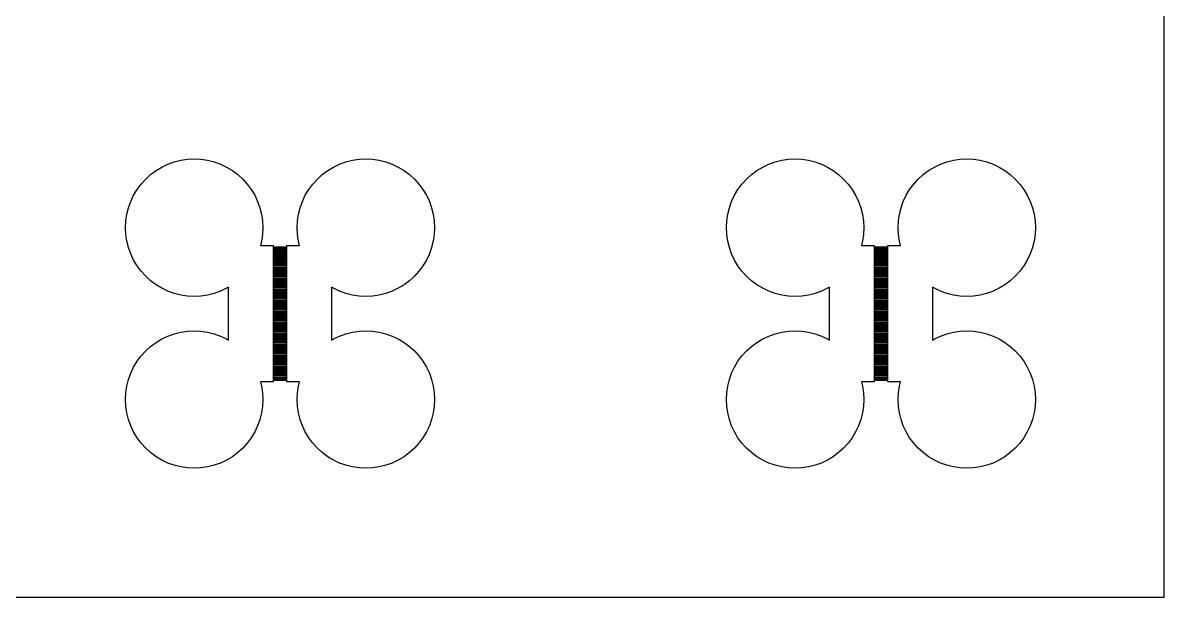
# Model space of a CAD drawing. Extents: x -18 to 85, y -20 to 85.
# Drawn here: x 33.51 to 66.75, y -2.25 to 14.46 of the extents above; entities that cross this region are included whole.
import ezdxf

# ---------------------------------------------------------------- set-up
doc = ezdxf.new("R2010")
doc.units = 0

msp = doc.modelspace()

# ---------------------------------------------------------------- linework, layer by layer
for p, q in [((66.75, -2.25), (66.75, 66.75)), ((37.5572, 10.2638), (37.7346, 10.3477)), ((37.7346, 10.3477), (37.9194, 10.4139)), ((37.9194, 10.4139), (38.1098, 10.4616)), ((38.1098, 10.4616), (38.304, 10.4904)), ((38.304, 10.4904), (38.5, 10.5)), ((38.5, 10.5), (38.696, 10.4904)), ((38.696, 10.4904), (38.8902, 10.4616)), ((38.8902, 10.4616), (39.0806, 10.4139)), ((39.0806, 10.4139), (39.2654, 10.3477)), ((39.2654, 10.3477), (39.4428, 10.2638)), ((42.5572, 10.2638), (42.7346, 10.3477)), ((42.7346, 10.3477), (42.9194, 10.4139)), ((42.9194, 10.4139), (43.1098, 10.4616)), ((43.1098, 10.4616), (43.304, 10.4904)), ((43.304, 10.4904), (43.5, 10.5)), ((43.5, 10.5), (43.696, 10.4904)), ((43.696, 10.4904), (43.8902, 10.4616)), ((43.8902, 10.4616), (44.0806, 10.4139)), ((44.0806, 10.4139), (44.2654, 10.3477)), ((44.2654, 10.3477), (44.4428, 10.2638)), ((55.0572, 10.2638), (55.2346, 10.3477)), ((55.2346, 10.3477), (55.4194, 10.4139)), ((55.4194, 10.4139), (55.6098, 10.4616)), ((55.6098, 10.4616), (55.804, 10.4904)), ((55.804, 10.4904), (56, 10.5)), ((56, 10.5), (56.196, 10.4904)), ((56.196, 10.4904), (56.3902, 10.4616)), ((56.3902, 10.4616), (56.5806, 10.4139)), ((56.5806, 10.4139), (56.7654, 10.3477)), ((56.7654, 10.3477), (56.9428, 10.2638)), ((60.0572, 10.2638), (60.2346, 10.3477)), ((60.2346, 10.3477), (60.4194, 10.4139)), ((60.4194, 10.4139), (60.6098, 10.4616)), ((60.6098, 10.4616), (60.804, 10.4904)), ((60.804, 10.4904), (61, 10.5)), ((61, 10.5), (61.196, 10.4904)), ((61.196, 10.4904), (61.3902, 10.4616)), ((61.3902, 10.4616), (61.5806, 10.4139)), ((61.5806, 10.4139), (61.7654, 10.3477)), ((61.7654, 10.3477), (61.9428, 10.2638)), ((37.0858, 9.9142), (37.2312, 10.046)), ((37.2312, 10.046), (37.3889, 10.1629)), ((37.3889, 10.1629), (37.5572, 10.2638)), ((39.4428, 10.2638), (39.6111, 10.1629)), ((39.6111, 10.1629), (39.7688, 10.046)), ((39.7688, 10.046), (39.9142, 9.9142)), ((42.0858, 9.9142), (42.2312, 10.046)), ((42.2312, 10.046), (42.3889, 10.1629)), ((42.3889, 10.1629), (42.5572, 10.2638)), ((44.4428, 10.2638), (44.6111, 10.1629)), ((44.6111, 10.1629), (44.7688, 10.046)), ((44.7688, 10.046), (44.9142, 9.9142)), ((54.5858, 9.9142), (54.7312, 10.046)), ((54.7312, 10.046), (54.8889, 10.1629)), ((54.8889, 10.1629), (55.0572, 10.2638)), ((56.9428, 10.2638), (57.1111, 10.1629)), ((57.1111, 10.1629), (57.2688, 10.046)), ((57.2688, 10.046), (57.4142, 9.9142)), ((59.5858, 9.9142), (59.7312, 10.046)), ((59.7312, 10.046), (59.8889, 10.1629)), ((59.8889, 10.1629), (60.0572, 10.2638)), ((61.9428, 10.2638), (62.1111, 10.1629)), ((62.1111, 10.1629), (62.2688, 10.046)), ((62.2688, 10.046), (62.4142, 9.9142)), ((36.8371, 9.61113), (36.954, 9.76878)), ((36.954, 9.76878), (37.0858, 9.9142)), ((39.9142, 9.9142), (40.046, 9.76878)), ((40.046, 9.76878), (40.1629, 9.61113)), ((41.8371, 9.61113), (41.954, 9.76878)), ((41.954, 9.76878), (42.0858, 9.9142)), ((44.9142, 9.9142), (45.046, 9.76878)), ((45.046, 9.76878), (45.1629, 9.61113)), ((54.3371, 9.61113), (54.454, 9.76878)), ((54.454, 9.76878), (54.5858, 9.9142)), ((57.4142, 9.9142), (57.546, 9.76878)), ((57.546, 9.76878), (57.6629, 9.61113)), ((59.3371, 9.61113), (59.454, 9.76878)), ((59.454, 9.76878), (59.5858, 9.9142)), ((62.4142, 9.9142), (62.546, 9.76878)), ((62.546, 9.76878), (62.6629, 9.61113)), ((36.6523, 9.26537), (36.7362, 9.44278)), ((36.7362, 9.44278), (36.8371, 9.61113)), ((40.1629, 9.61113), (40.2639, 9.44278)), ((40.2639, 9.44278), (40.3478, 9.26537)), ((41.6522, 9.26537), (41.7361, 9.44278)), ((41.7361, 9.44278), (41.8371, 9.61113)), ((45.1629, 9.61113), (45.2638, 9.44278)), ((45.2638, 9.44278), (45.3477, 9.26537)), ((54.1523, 9.26537), (54.2362, 9.44278)), ((54.2362, 9.44278), (54.3371, 9.61113)), ((57.6629, 9.61113), (57.7639, 9.44278)), ((57.7639, 9.44278), (57.8478, 9.26537)), ((59.1522, 9.26537), (59.2361, 9.44278)), ((59.2361, 9.44278), (59.3371, 9.61113)), ((62.6629, 9.61113), (62.7638, 9.44278)), ((62.7638, 9.44278), (62.8477, 9.26537)), ((36.5384, 8.89017), (36.5861, 9.08057)), ((36.5861, 9.08057), (36.6523, 9.26537)), ((40.3478, 9.26537), (40.4139, 9.08057)), ((40.4139, 9.08057), (40.4616, 8.89017)), ((41.5384, 8.89017), (41.5861, 9.08057)), ((41.5861, 9.08057), (41.6522, 9.26537)), ((45.3477, 9.26537), (45.4139, 9.08057)), ((45.4139, 9.08057), (45.4616, 8.89017)), ((54.0384, 8.89017), (54.0861, 9.08057)), ((54.0861, 9.08057), (54.1523, 9.26537)), ((57.8478, 9.26537), (57.9139, 9.08057)), ((57.9139, 9.08057), (57.9616, 8.89017)), ((59.0384, 8.89017), (59.0861, 9.08057)), ((59.0861, 9.08057), (59.1522, 9.26537)), ((62.8477, 9.26537), (62.9139, 9.08057)), ((62.9139, 9.08057), (62.9616, 8.89017)), ((36.5, 8.5), (36.5096, 8.69603)), ((36.5096, 8.69603), (36.5384, 8.89017)), ((40.4616, 8.89017), (40.4904, 8.69603)), ((40.4904, 8.69603), (40.5, 8.5)), ((41.5, 8.5), (41.5096, 8.69603)), ((41.5096, 8.69603), (41.5384, 8.89017)), ((45.4616, 8.89017), (45.4904, 8.69603)), ((45.4904, 8.69603), (45.5, 8.5)), ((54, 8.5), (54.0096, 8.69603)), ((54.0096, 8.69603), (54.0384, 8.89017)), ((57.9616, 8.89017), (57.9904, 8.69603)), ((57.9904, 8.69603), (58, 8.5)), ((59, 8.5), (59.0096, 8.69603)), ((59.0096, 8.69603), (59.0384, 8.89017)), ((62.9616, 8.89017), (62.9904, 8.69603)), ((62.9904, 8.69603), (63, 8.5)), ((36.5096, 8.30396), (36.5, 8.5)), ((40.5, 8.5), (40.4904, 8.30396)), ((41.5096, 8.30396), (41.5, 8.5)), ((45.5, 8.5), (45.4904, 8.30396)), ((54.0096, 8.30396), (54, 8.5)), ((58, 8.5), (57.9904, 8.30396)), ((59.0096, 8.30396), (59, 8.5)), ((63, 8.5), (62.9904, 8.30396)), ((36.5384, 8.10982), (36.5096, 8.30396)), ((36.5861, 7.91942), (36.5384, 8.10982)), ((40.4616, 8.10982), (40.4303, 7.98499)), ((40.4303, 7.98499), (40.8, 7.98499)), ((40.4904, 8.30396), (40.4616, 8.10982)), ((40.8, 7.98499), (40.8, 7.94499)), ((41.2, 7.94499), (41.2, 7.98499)), ((41.2, 7.98499), (41.5697, 7.98499)), ((41.5384, 8.10982), (41.5096, 8.30396)), ((41.5697, 7.98499), (41.5384, 8.10982)), ((45.4616, 8.10982), (45.4139, 7.91942)), ((45.4904, 8.30396), (45.4616, 8.10982)), ((54.0384, 8.10982), (54.0096, 8.30396)), ((54.0861, 7.91942), (54.0384, 8.10982)), ((57.9616, 8.10982), (57.9303, 7.98499)), ((57.9303, 7.98499), (58.3, 7.98499)), ((57.9904, 8.30396), (57.9616, 8.10982)), ((58.3, 7.98499), (58.3, 7.94499)), ((58.7, 7.94499), (58.7, 7.98499)), ((58.7, 7.98499), (59.0697, 7.98499)), ((59.0384, 8.10982), (59.0096, 8.30396)), ((59.0697, 7.98499), (59.0384, 8.10982)), ((62.9616, 8.10982), (62.9139, 7.91942)), ((62.9904, 8.30396), (62.9616, 8.10982)), ((36.6523, 7.73462), (36.5861, 7.91942)), ((36.7362, 7.55721), (36.6523, 7.73462)), ((40.8, 7.94499), (41.2, 7.94499)), ((41.2, 7.935), (40.8, 7.935)), ((40.8, 7.935), (40.8, 7.905)), ((40.8, 7.905), (41.2, 7.905)), ((41.2, 7.89499), (40.8, 7.89499)), ((40.8, 7.89499), (40.8, 7.86499)), ((40.8, 7.86499), (41.2, 7.86499)), ((41.2, 7.855), (40.8, 7.855)), ((40.8, 7.855), (40.8, 7.825)), ((40.8, 7.825), (41.2, 7.825)), ((41.2, 7.81499), (40.8, 7.81499)), ((40.8, 7.81499), (40.8, 7.78499)), ((40.8, 7.78499), (41.2, 7.78499)), ((41.2, 7.77499), (40.8, 7.77499)), ((40.8, 7.77499), (40.8, 7.745)), ((40.8, 7.745), (41.2, 7.745)), ((41.2, 7.73499), (40.8, 7.73499)), ((40.8, 7.73499), (40.8, 7.70499)), ((40.8, 7.70499), (41.2, 7.70499)), ((41.2, 7.69499), (40.8, 7.69499)), ((40.8, 7.69499), (40.8, 7.66499)), ((40.8, 7.66499), (41.2, 7.66499)), ((41.2, 7.655), (40.8, 7.655)), ((40.8, 7.655), (40.8, 7.625)), ((41.2, 7.905), (41.2, 7.935)), ((41.2, 7.86499), (41.2, 7.89499)), ((41.2, 7.825), (41.2, 7.855)), ((41.2, 7.78499), (41.2, 7.81499)), ((41.2, 7.745), (41.2, 7.77499)), ((41.2, 7.70499), (41.2, 7.73499)), ((41.2, 7.66499), (41.2, 7.69499)), ((41.2, 7.625), (41.2, 7.655)), ((45.3477, 7.73462), (45.2638, 7.55721)), ((45.4139, 7.91942), (45.3477, 7.73462)), ((54.1523, 7.73462), (54.0861, 7.91942)), ((54.2362, 7.55721), (54.1523, 7.73462)), ((58.3, 7.94499), (58.7, 7.94499)), ((58.7, 7.935), (58.3, 7.935)), ((58.3, 7.935), (58.3, 7.905)), ((58.3, 7.905), (58.7, 7.905)), ((58.7, 7.89499), (58.3, 7.89499)), ((58.3, 7.89499), (58.3, 7.86499)), ((58.3, 7.86499), (58.7, 7.86499)), ((58.7, 7.855), (58.3, 7.855)), ((58.3, 7.855), (58.3, 7.825)), ((58.3, 7.825), (58.7, 7.825)), ((58.7, 7.81499), (58.3, 7.81499)), ((58.3, 7.81499), (58.3, 7.78499)), ((58.3, 7.78499), (58.7, 7.78499)), ((58.7, 7.77499), (58.3, 7.77499)), ((58.3, 7.77499), (58.3, 7.745)), ((58.3, 7.745), (58.7, 7.745)), ((58.7, 7.73499), (58.3, 7.73499)), ((58.3, 7.73499), (58.3, 7.70499)), ((58.3, 7.70499), (58.7, 7.70499)), ((58.7, 7.69499), (58.3, 7.69499)), ((58.3, 7.69499), (58.3, 7.66499)), ((58.3, 7.66499), (58.7, 7.66499)), ((58.7, 7.655), (58.3, 7.655)), ((58.3, 7.655), (58.3, 7.625)), ((58.7, 7.905), (58.7, 7.935)), ((58.7, 7.86499), (58.7, 7.89499)), ((58.7, 7.825), (58.7, 7.855)), ((58.7, 7.78499), (58.7, 7.81499)), ((58.7, 7.745), (58.7, 7.77499)), ((58.7, 7.70499), (58.7, 7.73499)), ((58.7, 7.66499), (58.7, 7.69499)), ((58.7, 7.625), (58.7, 7.655)), ((62.8477, 7.73462), (62.7638, 7.55721)), ((62.9139, 7.91942), (62.8477, 7.73462)), ((36.8371, 7.38885), (36.7362, 7.55721)), ((36.954, 7.2312), (36.8371, 7.38885)), ((40.8, 7.625), (41.2, 7.625)), ((41.2, 7.61499), (40.8, 7.61499)), ((40.8, 7.61499), (40.8, 7.58499)), ((40.8, 7.58499), (41.2, 7.58499)), ((41.2, 7.575), (40.8, 7.575)), ((40.8, 7.575), (40.8, 7.545)), ((40.8, 7.545), (41.2, 7.545)), ((41.2, 7.53499), (40.8, 7.53499)), ((40.8, 7.53499), (40.8, 7.50499)), ((40.8, 7.50499), (41.2, 7.50499)), ((41.2, 7.495), (40.8, 7.495)), ((40.8, 7.495), (40.8, 7.465)), ((40.8, 7.465), (41.2, 7.465)), ((41.2, 7.45499), (40.8, 7.45499)), ((40.8, 7.45499), (40.8, 7.42499)), ((40.8, 7.42499), (41.2, 7.42499)), ((41.2, 7.41499), (40.8, 7.41499)), ((40.8, 7.41499), (40.8, 7.38499)), ((40.8, 7.38499), (41.2, 7.38499)), ((41.2, 7.375), (40.8, 7.375)), ((40.8, 7.375), (40.8, 7.34499)), ((40.8, 7.34499), (41.2, 7.34499)), ((41.2, 7.33499), (40.8, 7.33499)), ((40.8, 7.33499), (40.8, 7.30499)), ((41.2, 7.58499), (41.2, 7.61499)), ((41.2, 7.545), (41.2, 7.575)), ((41.2, 7.50499), (41.2, 7.53499)), ((41.2, 7.465), (41.2, 7.495)), ((41.2, 7.42499), (41.2, 7.45499)), ((41.2, 7.38499), (41.2, 7.41499)), ((41.2, 7.34499), (41.2, 7.375)), ((41.2, 7.30499), (41.2, 7.33499)), ((45.1629, 7.38885), (45.046, 7.2312)), ((45.2638, 7.55721), (45.1629, 7.38885)), ((54.3371, 7.38885), (54.2362, 7.55721)), ((54.454, 7.2312), (54.3371, 7.38885)), ((58.3, 7.625), (58.7, 7.625)), ((58.7, 7.61499), (58.3, 7.61499)), ((58.3, 7.61499), (58.3, 7.58499)), ((58.3, 7.58499), (58.7, 7.58499)), ((58.7, 7.575), (58.3, 7.575)), ((58.3, 7.575), (58.3, 7.545)), ((58.3, 7.545), (58.7, 7.545)), ((58.7, 7.53499), (58.3, 7.53499)), ((58.3, 7.53499), (58.3, 7.50499)), ((58.3, 7.50499), (58.7, 7.50499)), ((58.7, 7.495), (58.3, 7.495)), ((58.3, 7.495), (58.3, 7.465)), ((58.3, 7.465), (58.7, 7.465)), ((58.7, 7.45499), (58.3, 7.45499)), ((58.3, 7.45499), (58.3, 7.42499)), ((58.3, 7.42499), (58.7, 7.42499)), ((58.7, 7.41499), (58.3, 7.41499)), ((58.3, 7.41499), (58.3, 7.38499)), ((58.3, 7.38499), (58.7, 7.38499)), ((58.7, 7.375), (58.3, 7.375)), ((58.3, 7.375), (58.3, 7.34499)), ((58.3, 7.34499), (58.7, 7.34499)), ((58.7, 7.33499), (58.3, 7.33499)), ((58.3, 7.33499), (58.3, 7.30499)), ((58.7, 7.58499), (58.7, 7.61499)), ((58.7, 7.545), (58.7, 7.575)), ((58.7, 7.50499), (58.7, 7.53499)), ((58.7, 7.465), (58.7, 7.495)), ((58.7, 7.42499), (58.7, 7.45499)), ((58.7, 7.38499), (58.7, 7.41499)), ((58.7, 7.34499), (58.7, 7.375)), ((58.7, 7.30499), (58.7, 7.33499)), ((62.6629, 7.38885), (62.546, 7.2312)), ((62.7638, 7.55721), (62.6629, 7.38885)), ((37.0858, 7.08578), (36.954, 7.2312)), ((37.2312, 6.95396), (37.0858, 7.08578)), ((40.8, 7.30499), (41.2, 7.30499)), ((41.2, 7.295), (40.8, 7.295)), ((40.8, 7.295), (40.8, 7.265)), ((40.8, 7.265), (41.2, 7.265)), ((41.2, 7.25499), (40.8, 7.25499)), ((40.8, 7.25499), (40.8, 7.22499)), ((40.8, 7.22499), (41.2, 7.22499)), ((41.2, 7.215), (40.8, 7.215)), ((40.8, 7.215), (40.8, 7.185)), ((40.8, 7.185), (41.2, 7.185)), ((41.2, 7.17499), (40.8, 7.17499)), ((40.8, 7.17499), (40.8, 7.14499)), ((40.8, 7.14499), (41.2, 7.14499)), ((41.2, 7.13499), (40.8, 7.13499)), ((40.8, 7.13499), (40.8, 7.105)), ((40.8, 7.105), (41.2, 7.105)), ((41.2, 7.09499), (40.8, 7.09499)), ((40.8, 7.09499), (40.8, 7.06499)), ((40.8, 7.06499), (41.2, 7.06499)), ((41.2, 7.05499), (40.8, 7.05499)), ((40.8, 7.05499), (40.8, 7.02499)), ((40.8, 7.02499), (41.2, 7.02499)), ((41.2, 7.015), (40.8, 7.015)), ((40.8, 7.015), (40.8, 6.98499)), ((40.8, 6.98499), (41.2, 6.98499)), ((41.2, 7.265), (41.2, 7.295)), ((41.2, 7.22499), (41.2, 7.25499)), ((41.2, 7.185), (41.2, 7.215)), ((41.2, 7.14499), (41.2, 7.17499)), ((41.2, 7.105), (41.2, 7.13499)), ((41.2, 7.06499), (41.2, 7.09499)), ((41.2, 7.02499), (41.2, 7.05499)), ((41.2, 6.98499), (41.2, 7.015)), ((44.9142, 7.08578), (44.7688, 6.95396)), ((45.046, 7.2312), (44.9142, 7.08578)), ((54.5858, 7.08578), (54.454, 7.2312)), ((54.7312, 6.95396), (54.5858, 7.08578)), ((58.3, 7.30499), (58.7, 7.30499)), ((58.7, 7.295), (58.3, 7.295)), ((58.3, 7.295), (58.3, 7.265)), ((58.3, 7.265), (58.7, 7.265)), ((58.7, 7.25499), (58.3, 7.25499)), ((58.3, 7.25499), (58.3, 7.22499)), ((58.3, 7.22499), (58.7, 7.22499)), ((58.7, 7.215), (58.3, 7.215)), ((58.3, 7.215), (58.3, 7.185)), ((58.3, 7.185), (58.7, 7.185)), ((58.7, 7.17499), (58.3, 7.17499)), ((58.3, 7.17499), (58.3, 7.14499)), ((58.3, 7.14499), (58.7, 7.14499)), ((58.7, 7.13499), (58.3, 7.13499)), ((58.3, 7.13499), (58.3, 7.105)), ((58.3, 7.105), (58.7, 7.105)), ((58.7, 7.09499), (58.3, 7.09499)), ((58.3, 7.09499), (58.3, 7.06499)), ((58.3, 7.06499), (58.7, 7.06499)), ((58.7, 7.05499), (58.3, 7.05499)), ((58.3, 7.05499), (58.3, 7.02499)), ((58.3, 7.02499), (58.7, 7.02499)), ((58.7, 7.015), (58.3, 7.015)), ((58.3, 7.015), (58.3, 6.98499)), ((58.3, 6.98499), (58.7, 6.98499)), ((58.7, 7.265), (58.7, 7.295)), ((58.7, 7.22499), (58.7, 7.25499)), ((58.7, 7.185), (58.7, 7.215)), ((58.7, 7.14499), (58.7, 7.17499)), ((58.7, 7.105), (58.7, 7.13499)), ((58.7, 7.06499), (58.7, 7.09499)), ((58.7, 7.02499), (58.7, 7.05499)), ((58.7, 6.98499), (58.7, 7.015)), ((62.4142, 7.08578), (62.2688, 6.95396)), ((62.546, 7.2312), (62.4142, 7.08578)), ((37.3889, 6.83705), (37.2312, 6.95396)), ((37.5572, 6.73615), (37.3889, 6.83705)), ((37.7346, 6.65224), (37.5572, 6.73615)), ((37.9194, 6.58611), (37.7346, 6.65224)), ((39.2654, 6.65224), (39.0806, 6.58611)), ((39.4428, 6.73615), (39.2654, 6.65224)), ((39.5, 6.77043), (39.4428, 6.73615)), ((39.5, 5.22957), (39.5, 6.77043)), ((41.2, 6.97499), (40.8, 6.97499)), ((40.8, 6.97499), (40.8, 6.94499)), ((40.8, 6.94499), (41.2, 6.94499)), ((41.2, 6.935), (40.8, 6.935)), ((40.8, 6.935), (40.8, 6.905)), ((40.8, 6.905), (41.2, 6.905)), ((41.2, 6.89499), (40.8, 6.89499)), ((40.8, 6.89499), (40.8, 6.86499)), ((40.8, 6.86499), (41.2, 6.86499)), ((41.2, 6.855), (40.8, 6.855)), ((40.8, 6.855), (40.8, 6.825)), ((40.8, 6.825), (41.2, 6.825)), ((41.2, 6.81499), (40.8, 6.81499)), ((40.8, 6.81499), (40.8, 6.78499)), ((40.8, 6.78499), (41.2, 6.78499)), ((41.2, 6.77499), (40.8, 6.77499)), ((40.8, 6.77499), (40.8, 6.745)), ((40.8, 6.745), (41.2, 6.745)), ((41.2, 6.73499), (40.8, 6.73499)), ((40.8, 6.73499), (40.8, 6.70499)), ((40.8, 6.70499), (41.2, 6.70499)), ((41.2, 6.69499), (40.8, 6.69499)), ((40.8, 6.69499), (40.8, 6.66499)), ((40.8, 6.66499), (41.2, 6.66499)), ((41.2, 6.655), (40.8, 6.655)), ((40.8, 6.655), (40.8, 6.625)), ((41.2, 6.94499), (41.2, 6.97499)), ((41.2, 6.905), (41.2, 6.935)), ((41.2, 6.86499), (41.2, 6.89499)), ((41.2, 6.825), (41.2, 6.855)), ((41.2, 6.78499), (41.2, 6.81499)), ((41.2, 6.745), (41.2, 6.77499)), ((41.2, 6.70499), (41.2, 6.73499)), ((41.2, 6.66499), (41.2, 6.69499)), ((41.2, 6.625), (41.2, 6.655)), ((42.5572, 6.73615), (42.5, 6.77043)), ((42.5, 6.77043), (42.5, 5.22957)), ((42.7346, 6.65224), (42.5572, 6.73615)), ((42.9194, 6.58611), (42.7346, 6.65224)), ((44.2654, 6.65224), (44.0806, 6.58611)), ((44.4428, 6.73615), (44.2654, 6.65224)), ((44.6111, 6.83705), (44.4428, 6.73615)), ((44.7688, 6.95396), (44.6111, 6.83705)), ((54.8889, 6.83705), (54.7312, 6.95396)), ((55.0572, 6.73615), (54.8889, 6.83705)), ((55.2346, 6.65224), (55.0572, 6.73615)), ((55.4194, 6.58611), (55.2346, 6.65224)), ((56.7654, 6.65224), (56.5806, 6.58611)), ((56.9428, 6.73615), (56.7654, 6.65224)), ((57, 6.77043), (56.9428, 6.73615)), ((57, 5.22957), (57, 6.77043)), ((58.7, 6.97499), (58.3, 6.97499)), ((58.3, 6.97499), (58.3, 6.94499)), ((58.3, 6.94499), (58.7, 6.94499)), ((58.7, 6.935), (58.3, 6.935)), ((58.3, 6.935), (58.3, 6.905)), ((58.3, 6.905), (58.7, 6.905)), ((58.7, 6.89499), (58.3, 6.89499)), ((58.3, 6.89499), (58.3, 6.86499)), ((58.3, 6.86499), (58.7, 6.86499)), ((58.7, 6.855), (58.3, 6.855)), ((58.3, 6.855), (58.3, 6.825)), ((58.3, 6.825), (58.7, 6.825)), ((58.7, 6.81499), (58.3, 6.81499)), ((58.3, 6.81499), (58.3, 6.78499)), ((58.3, 6.78499), (58.7, 6.78499)), ((58.7, 6.77499), (58.3, 6.77499)), ((58.3, 6.77499), (58.3, 6.745)), ((58.3, 6.745), (58.7, 6.745)), ((58.7, 6.73499), (58.3, 6.73499)), ((58.3, 6.73499), (58.3, 6.70499)), ((58.3, 6.70499), (58.7, 6.70499)), ((58.7, 6.69499), (58.3, 6.69499)), ((58.3, 6.69499), (58.3, 6.66499)), ((58.3, 6.66499), (58.7, 6.66499)), ((58.7, 6.655), (58.3, 6.655)), ((58.3, 6.655), (58.3, 6.625)), ((58.7, 6.94499), (58.7, 6.97499)), ((58.7, 6.905), (58.7, 6.935)), ((58.7, 6.86499), (58.7, 6.89499)), ((58.7, 6.825), (58.7, 6.855)), ((58.7, 6.78499), (58.7, 6.81499)), ((58.7, 6.745), (58.7, 6.77499)), ((58.7, 6.70499), (58.7, 6.73499)), ((58.7, 6.66499), (58.7, 6.69499)), ((58.7, 6.625), (58.7, 6.655)), ((60.0572, 6.73615), (60, 6.77043)), ((60, 6.77043), (60, 5.22957)), ((60.2346, 6.65224), (60.0572, 6.73615)), ((60.4194, 6.58611), (60.2346, 6.65224)), ((61.7654, 6.65224), (61.5806, 6.58611)), ((61.9428, 6.73615), (61.7654, 6.65224)), ((62.1111, 6.83705), (61.9428, 6.73615)), ((62.2688, 6.95396), (62.1111, 6.83705)), ((38.1098, 6.53842), (37.9194, 6.58611)), ((38.304, 6.50963), (38.1098, 6.53842)), ((38.5, 6.5), (38.304, 6.50963)), ((38.696, 6.50963), (38.5, 6.5)), ((38.8902, 6.53842), (38.696, 6.50963)), ((39.0806, 6.58611), (38.8902, 6.53842)), ((40.8, 6.625), (41.2, 6.625)), ((41.2, 6.61499), (40.8, 6.61499)), ((40.8, 6.61499), (40.8, 6.58499)), ((40.8, 6.58499), (41.2, 6.58499)), ((41.2, 6.575), (40.8, 6.575)), ((40.8, 6.575), (40.8, 6.545)), ((40.8, 6.545), (41.2, 6.545)), ((41.2, 6.53499), (40.8, 6.53499)), ((40.8, 6.53499), (40.8, 6.50499)), ((40.8, 6.50499), (41.2, 6.50499)), ((41.2, 6.495), (40.8, 6.495)), ((40.8, 6.495), (40.8, 6.465)), ((40.8, 6.465), (41.2, 6.465)), ((41.2, 6.45499), (40.8, 6.45499)), ((40.8, 6.45499), (40.8, 6.42499)), ((40.8, 6.42499), (41.2, 6.42499)), ((41.2, 6.41499), (40.8, 6.41499)), ((40.8, 6.41499), (40.8, 6.38499)), ((40.8, 6.38499), (41.2, 6.38499)), ((41.2, 6.375), (40.8, 6.375)), ((40.8, 6.375), (40.8, 6.34499)), ((40.8, 6.34499), (41.2, 6.34499)), ((41.2, 6.33499), (40.8, 6.33499)), ((40.8, 6.33499), (40.8, 6.30499)), ((41.2, 6.58499), (41.2, 6.61499)), ((41.2, 6.545), (41.2, 6.575)), ((41.2, 6.50499), (41.2, 6.53499)), ((41.2, 6.465), (41.2, 6.495)), ((41.2, 6.42499), (41.2, 6.45499)), ((41.2, 6.38499), (41.2, 6.41499)), ((41.2, 6.34499), (41.2, 6.375)), ((41.2, 6.30499), (41.2, 6.33499)), ((43.1098, 6.53842), (42.9194, 6.58611)), ((43.304, 6.50963), (43.1098, 6.53842)), ((43.5, 6.5), (43.304, 6.50963)), ((43.696, 6.50963), (43.5, 6.5)), ((43.8902, 6.53842), (43.696, 6.50963)), ((44.0806, 6.58611), (43.8902, 6.53842)), ((55.6098, 6.53842), (55.4194, 6.58611)), ((55.804, 6.50963), (55.6098, 6.53842)), ((56, 6.5), (55.804, 6.50963)), ((56.196, 6.50963), (56, 6.5)), ((56.3902, 6.53842), (56.196, 6.50963)), ((56.5806, 6.58611), (56.3902, 6.53842)), ((58.3, 6.625), (58.7, 6.625)), ((58.7, 6.61499), (58.3, 6.61499)), ((58.3, 6.61499), (58.3, 6.58499)), ((58.3, 6.58499), (58.7, 6.58499)), ((58.7, 6.575), (58.3, 6.575)), ((58.3, 6.575), (58.3, 6.545)), ((58.3, 6.545), (58.7, 6.545)), ((58.7, 6.53499), (58.3, 6.53499)), ((58.3, 6.53499), (58.3, 6.50499)), ((58.3, 6.50499), (58.7, 6.50499)), ((58.7, 6.495), (58.3, 6.495)), ((58.3, 6.495), (58.3, 6.465)), ((58.3, 6.465), (58.7, 6.465)), ((58.7, 6.45499), (58.3, 6.45499)), ((58.3, 6.45499), (58.3, 6.42499)), ((58.3, 6.42499), (58.7, 6.42499)), ((58.7, 6.41499), (58.3, 6.41499)), ((58.3, 6.41499), (58.3, 6.38499)), ((58.3, 6.38499), (58.7, 6.38499)), ((58.7, 6.375), (58.3, 6.375)), ((58.3, 6.375), (58.3, 6.34499)), ((58.3, 6.34499), (58.7, 6.34499)), ((58.7, 6.33499), (58.3, 6.33499)), ((58.3, 6.33499), (58.3, 6.30499)), ((58.7, 6.58499), (58.7, 6.61499)), ((58.7, 6.545), (58.7, 6.575)), ((58.7, 6.50499), (58.7, 6.53499)), ((58.7, 6.465), (58.7, 6.495)), ((58.7, 6.42499), (58.7, 6.45499)), ((58.7, 6.38499), (58.7, 6.41499)), ((58.7, 6.34499), (58.7, 6.375)), ((58.7, 6.30499), (58.7, 6.33499)), ((60.6098, 6.53842), (60.4194, 6.58611)), ((60.804, 6.50963), (60.6098, 6.53842)), ((61, 6.5), (60.804, 6.50963)), ((61.196, 6.50963), (61, 6.5)), ((61.3902, 6.53842), (61.196, 6.50963)), ((61.5806, 6.58611), (61.3902, 6.53842)), ((40.8, 6.30499), (41.2, 6.30499)), ((41.2, 6.295), (40.8, 6.295)), ((40.8, 6.295), (40.8, 6.265)), ((40.8, 6.265), (41.2, 6.265)), ((41.2, 6.25499), (40.8, 6.25499)), ((40.8, 6.25499), (40.8, 6.22499)), ((40.8, 6.22499), (41.2, 6.22499)), ((41.2, 6.215), (40.8, 6.215)), ((40.8, 6.215), (40.8, 6.185)), ((40.8, 6.185), (41.2, 6.185)), ((41.2, 6.17499), (40.8, 6.17499)), ((40.8, 6.17499), (40.8, 6.14499)), ((40.8, 6.14499), (41.2, 6.14499)), ((41.2, 6.13499), (40.8, 6.13499)), ((40.8, 6.13499), (40.8, 6.105)), ((40.8, 6.105), (41.2, 6.105)), ((41.2, 6.09499), (40.8, 6.09499)), ((40.8, 6.09499), (40.8, 6.06499)), ((40.8, 6.06499), (41.2, 6.06499)), ((41.2, 6.05499), (40.8, 6.05499)), ((40.8, 6.05499), (40.8, 6.02499)), ((40.8, 6.02499), (41.2, 6.02499)), ((41.2, 6.015), (40.8, 6.015)), ((40.8, 6.015), (40.8, 5.985)), ((40.8, 5.985), (41.2, 5.985)), ((41.2, 6.265), (41.2, 6.295)), ((41.2, 6.22499), (41.2, 6.25499)), ((41.2, 6.185), (41.2, 6.215)), ((41.2, 6.14499), (41.2, 6.17499)), ((41.2, 6.105), (41.2, 6.13499)), ((41.2, 6.06499), (41.2, 6.09499)), ((41.2, 6.02499), (41.2, 6.05499)), ((41.2, 5.985), (41.2, 6.015)), ((58.3, 6.30499), (58.7, 6.30499)), ((58.7, 6.295), (58.3, 6.295)), ((58.3, 6.295), (58.3, 6.265)), ((58.3, 6.265), (58.7, 6.265)), ((58.7, 6.25499), (58.3, 6.25499)), ((58.3, 6.25499), (58.3, 6.22499)), ((58.3, 6.22499), (58.7, 6.22499)), ((58.7, 6.215), (58.3, 6.215)), ((58.3, 6.215), (58.3, 6.185)), ((58.3, 6.185), (58.7, 6.185)), ((58.7, 6.17499), (58.3, 6.17499)), ((58.3, 6.17499), (58.3, 6.14499)), ((58.3, 6.14499), (58.7, 6.14499)), ((58.7, 6.13499), (58.3, 6.13499)), ((58.3, 6.13499), (58.3, 6.105)), ((58.3, 6.105), (58.7, 6.105)), ((58.7, 6.09499), (58.3, 6.09499)), ((58.3, 6.09499), (58.3, 6.06499)), ((58.3, 6.06499), (58.7, 6.06499)), ((58.7, 6.05499), (58.3, 6.05499)), ((58.3, 6.05499), (58.3, 6.02499)), ((58.3, 6.02499), (58.7, 6.02499)), ((58.7, 6.015), (58.3, 6.015)), ((58.3, 6.015), (58.3, 5.985)), ((58.3, 5.985), (58.7, 5.985)), ((58.7, 6.265), (58.7, 6.295)), ((58.7, 6.22499), (58.7, 6.25499)), ((58.7, 6.185), (58.7, 6.215)), ((58.7, 6.14499), (58.7, 6.17499)), ((58.7, 6.105), (58.7, 6.13499)), ((58.7, 6.06499), (58.7, 6.09499)), ((58.7, 6.02499), (58.7, 6.05499)), ((58.7, 5.985), (58.7, 6.015)), ((41.2, 5.97501), (40.8, 5.97501)), ((40.8, 5.97501), (40.8, 5.94501)), ((40.8, 5.94501), (41.2, 5.94501)), ((41.2, 5.93501), (40.8, 5.93501)), ((40.8, 5.93501), (40.8, 5.90501)), ((40.8, 5.90501), (41.2, 5.90501)), ((41.2, 5.895), (40.8, 5.895)), ((40.8, 5.895), (40.8, 5.86501)), ((40.8, 5.86501), (41.2, 5.86501)), ((41.2, 5.85501), (40.8, 5.85501)), ((40.8, 5.85501), (40.8, 5.82501)), ((40.8, 5.82501), (41.2, 5.82501)), ((41.2, 5.815), (40.8, 5.815)), ((40.8, 5.815), (40.8, 5.785)), ((40.8, 5.785), (41.2, 5.785)), ((41.2, 5.77501), (40.8, 5.77501)), ((40.8, 5.77501), (40.8, 5.74501)), ((40.8, 5.74501), (41.2, 5.74501)), ((41.2, 5.735), (40.8, 5.735)), ((40.8, 5.735), (40.8, 5.705)), ((40.8, 5.705), (41.2, 5.705)), ((41.2, 5.69501), (40.8, 5.69501)), ((40.8, 5.69501), (40.8, 5.66501)), ((40.8, 5.66501), (41.2, 5.66501)), ((41.2, 5.65501), (40.8, 5.65501)), ((40.8, 5.65501), (40.8, 5.625)), ((41.2, 5.94501), (41.2, 5.97501)), ((41.2, 5.90501), (41.2, 5.93501)), ((41.2, 5.86501), (41.2, 5.895)), ((41.2, 5.82501), (41.2, 5.85501)), ((41.2, 5.785), (41.2, 5.815)), ((41.2, 5.74501), (41.2, 5.77501)), ((41.2, 5.705), (41.2, 5.735)), ((41.2, 5.66501), (41.2, 5.69501)), ((41.2, 5.625), (41.2, 5.65501)), ((58.7, 5.97501), (58.3, 5.97501)), ((58.3, 5.97501), (58.3, 5.94501)), ((58.3, 5.94501), (58.7, 5.94501)), ((58.7, 5.93501), (58.3, 5.93501)), ((58.3, 5.93501), (58.3, 5.90501)), ((58.3, 5.90501), (58.7, 5.90501)), ((58.7, 5.895), (58.3, 5.895)), ((58.3, 5.895), (58.3, 5.86501)), ((58.3, 5.86501), (58.7, 5.86501)), ((58.7, 5.85501), (58.3, 5.85501)), ((58.3, 5.85501), (58.3, 5.82501)), ((58.3, 5.82501), (58.7, 5.82501)), ((58.7, 5.815), (58.3, 5.815)), ((58.3, 5.815), (58.3, 5.785)), ((58.3, 5.785), (58.7, 5.785)), ((58.7, 5.77501), (58.3, 5.77501)), ((58.3, 5.77501), (58.3, 5.74501)), ((58.3, 5.74501), (58.7, 5.74501)), ((58.7, 5.735), (58.3, 5.735)), ((58.3, 5.735), (58.3, 5.705)), ((58.3, 5.705), (58.7, 5.705)), ((58.7, 5.69501), (58.3, 5.69501)), ((58.3, 5.69501), (58.3, 5.66501)), ((58.3, 5.66501), (58.7, 5.66501)), ((58.7, 5.65501), (58.3, 5.65501)), ((58.3, 5.65501), (58.3, 5.625)), ((58.7, 5.94501), (58.7, 5.97501)), ((58.7, 5.90501), (58.7, 5.93501)), ((58.7, 5.86501), (58.7, 5.895)), ((58.7, 5.82501), (58.7, 5.85501)), ((58.7, 5.785), (58.7, 5.815)), ((58.7, 5.74501), (58.7, 5.77501)), ((58.7, 5.705), (58.7, 5.735)), ((58.7, 5.66501), (58.7, 5.69501)), ((58.7, 5.625), (58.7, 5.65501)), ((37.5572, 5.26385), (37.7346, 5.34776)), ((37.7346, 5.34776), (37.9194, 5.41389)), ((37.9194, 5.41389), (38.1098, 5.46158)), ((38.1098, 5.46158), (38.304, 5.49037)), ((38.304, 5.49037), (38.5, 5.5)), ((38.5, 5.5), (38.696, 5.49037)), ((38.696, 5.49037), (38.8902, 5.46158)), ((38.8902, 5.46158), (39.0806, 5.41389)), ((39.0806, 5.41389), (39.2654, 5.34776)), ((39.2654, 5.34776), (39.4428, 5.26385)), ((40.8, 5.625), (41.2, 5.625)), ((41.2, 5.61501), (40.8, 5.61501)), ((40.8, 5.61501), (40.8, 5.58501)), ((40.8, 5.58501), (41.2, 5.58501)), ((41.2, 5.57501), (40.8, 5.57501)), ((40.8, 5.57501), (40.8, 5.54501)), ((40.8, 5.54501), (41.2, 5.54501)), ((41.2, 5.535), (40.8, 5.535)), ((40.8, 5.535), (40.8, 5.505)), ((40.8, 5.505), (41.2, 5.505)), ((41.2, 5.49501), (40.8, 5.49501)), ((40.8, 5.49501), (40.8, 5.46501)), ((40.8, 5.46501), (41.2, 5.46501)), ((41.2, 5.455), (40.8, 5.455)), ((40.8, 5.455), (40.8, 5.425)), ((40.8, 5.425), (41.2, 5.425)), ((41.2, 5.41501), (40.8, 5.41501)), ((40.8, 5.41501), (40.8, 5.38501)), ((40.8, 5.38501), (41.2, 5.38501)), ((41.2, 5.375), (40.8, 5.375)), ((40.8, 5.375), (40.8, 5.345)), ((40.8, 5.345), (41.2, 5.345)), ((41.2, 5.33501), (40.8, 5.33501)), ((40.8, 5.33501), (40.8, 5.30501)), ((41.2, 5.58501), (41.2, 5.61501)), ((41.2, 5.54501), (41.2, 5.57501)), ((41.2, 5.505), (41.2, 5.535)), ((41.2, 5.46501), (41.2, 5.49501)), ((41.2, 5.425), (41.2, 5.455)), ((41.2, 5.38501), (41.2, 5.41501)), ((41.2, 5.345), (41.2, 5.375)), ((41.2, 5.30501), (41.2, 5.33501)), ((42.5572, 5.26385), (42.7346, 5.34776)), ((42.7346, 5.34776), (42.9194, 5.41389)), ((42.9194, 5.41389), (43.1098, 5.46158)), ((43.1098, 5.46158), (43.304, 5.49037)), ((43.304, 5.49037), (43.5, 5.5)), ((43.5, 5.5), (43.696, 5.49037)), ((43.696, 5.49037), (43.8902, 5.46158)), ((43.8902, 5.46158), (44.0806, 5.41389)), ((44.0806, 5.41389), (44.2654, 5.34776)), ((44.2654, 5.34776), (44.4428, 5.26385)), ((55.0572, 5.26385), (55.2346, 5.34776)), ((55.2346, 5.34776), (55.4194, 5.41389)), ((55.4194, 5.41389), (55.6098, 5.46158)), ((55.6098, 5.46158), (55.804, 5.49037)), ((55.804, 5.49037), (56, 5.5)), ((56, 5.5), (56.196, 5.49037)), ((56.196, 5.49037), (56.3902, 5.46158)), ((56.3902, 5.46158), (56.5806, 5.41389)), ((56.5806, 5.41389), (56.7654, 5.34776)), ((56.7654, 5.34776), (56.9428, 5.26385)), ((58.3, 5.625), (58.7, 5.625)), ((58.7, 5.61501), (58.3, 5.61501)), ((58.3, 5.61501), (58.3, 5.58501)), ((58.3, 5.58501), (58.7, 5.58501)), ((58.7, 5.57501), (58.3, 5.57501)), ((58.3, 5.57501), (58.3, 5.54501)), ((58.3, 5.54501), (58.7, 5.54501)), ((58.7, 5.535), (58.3, 5.535)), ((58.3, 5.535), (58.3, 5.505)), ((58.3, 5.505), (58.7, 5.505)), ((58.7, 5.49501), (58.3, 5.49501)), ((58.3, 5.49501), (58.3, 5.46501)), ((58.3, 5.46501), (58.7, 5.46501)), ((58.7, 5.455), (58.3, 5.455)), ((58.3, 5.455), (58.3, 5.425)), ((58.3, 5.425), (58.7, 5.425)), ((58.7, 5.41501), (58.3, 5.41501)), ((58.3, 5.41501), (58.3, 5.38501)), ((58.3, 5.38501), (58.7, 5.38501)), ((58.7, 5.375), (58.3, 5.375)), ((58.3, 5.375), (58.3, 5.345)), ((58.3, 5.345), (58.7, 5.345)), ((58.7, 5.33501), (58.3, 5.33501)), ((58.3, 5.33501), (58.3, 5.30501)), ((58.7, 5.58501), (58.7, 5.61501)), ((58.7, 5.54501), (58.7, 5.57501)), ((58.7, 5.505), (58.7, 5.535)), ((58.7, 5.46501), (58.7, 5.49501)), ((58.7, 5.425), (58.7, 5.455)), ((58.7, 5.38501), (58.7, 5.41501)), ((58.7, 5.345), (58.7, 5.375)), ((58.7, 5.30501), (58.7, 5.33501)), ((60.0572, 5.26385), (60.2346, 5.34776)), ((60.2346, 5.34776), (60.4194, 5.41389)), ((60.4194, 5.41389), (60.6098, 5.46158)), ((60.6098, 5.46158), (60.804, 5.49037)), ((60.804, 5.49037), (61, 5.5)), ((61, 5.5), (61.196, 5.49037)), ((61.196, 5.49037), (61.3902, 5.46158)), ((61.3902, 5.46158), (61.5806, 5.41389)), ((61.5806, 5.41389), (61.7654, 5.34776)), ((61.7654, 5.34776), (61.9428, 5.26385)), ((37.0858, 4.91422), (37.2312, 5.04604)), ((37.2312, 5.04604), (37.3889, 5.16295)), ((37.3889, 5.16295), (37.5572, 5.26385)), ((39.4428, 5.26385), (39.5, 5.22957)), ((40.8, 5.30501), (41.2, 5.30501)), ((41.2, 5.29501), (40.8, 5.29501)), ((40.8, 5.29501), (40.8, 5.26501)), ((40.8, 5.26501), (41.2, 5.26501)), ((41.2, 5.255), (40.8, 5.255)), ((40.8, 5.255), (40.8, 5.22501)), ((40.8, 5.22501), (41.2, 5.22501)), ((41.2, 5.21501), (40.8, 5.21501)), ((40.8, 5.21501), (40.8, 5.18501)), ((40.8, 5.18501), (41.2, 5.18501)), ((41.2, 5.175), (40.8, 5.175)), ((40.8, 5.175), (40.8, 5.145)), ((40.8, 5.145), (41.2, 5.145)), ((41.2, 5.13501), (40.8, 5.13501)), ((40.8, 5.13501), (40.8, 5.10501)), ((40.8, 5.10501), (41.2, 5.10501)), ((41.2, 5.095), (40.8, 5.095)), ((40.8, 5.095), (40.8, 5.065)), ((40.8, 5.065), (41.2, 5.065)), ((41.2, 5.05501), (40.8, 5.05501)), ((40.8, 5.05501), (40.8, 5.02501)), ((40.8, 5.02501), (41.2, 5.02501)), ((41.2, 5.01501), (40.8, 5.01501)), ((40.8, 5.01501), (40.8, 4.985)), ((41.2, 5.26501), (41.2, 5.29501)), ((41.2, 5.22501), (41.2, 5.255)), ((41.2, 5.18501), (41.2, 5.21501)), ((41.2, 5.145), (41.2, 5.175)), ((41.2, 5.10501), (41.2, 5.13501)), ((41.2, 5.065), (41.2, 5.095)), ((41.2, 5.02501), (41.2, 5.05501)), ((41.2, 4.985), (41.2, 5.01501)), ((42.5, 5.22957), (42.5572, 5.26385)), ((44.4428, 5.26385), (44.6111, 5.16295)), ((44.6111, 5.16295), (44.7688, 5.04604)), ((44.7688, 5.04604), (44.9142, 4.91422)), ((54.5858, 4.91422), (54.7312, 5.04604)), ((54.7312, 5.04604), (54.8889, 5.16295)), ((54.8889, 5.16295), (55.0572, 5.26385)), ((56.9428, 5.26385), (57, 5.22957)), ((58.3, 5.30501), (58.7, 5.30501)), ((58.7, 5.29501), (58.3, 5.29501)), ((58.3, 5.29501), (58.3, 5.26501)), ((58.3, 5.26501), (58.7, 5.26501)), ((58.7, 5.255), (58.3, 5.255)), ((58.3, 5.255), (58.3, 5.22501)), ((58.3, 5.22501), (58.7, 5.22501)), ((58.7, 5.21501), (58.3, 5.21501)), ((58.3, 5.21501), (58.3, 5.18501)), ((58.3, 5.18501), (58.7, 5.18501)), ((58.7, 5.175), (58.3, 5.175)), ((58.3, 5.175), (58.3, 5.145)), ((58.3, 5.145), (58.7, 5.145)), ((58.7, 5.13501), (58.3, 5.13501)), ((58.3, 5.13501), (58.3, 5.10501)), ((58.3, 5.10501), (58.7, 5.10501)), ((58.7, 5.095), (58.3, 5.095)), ((58.3, 5.095), (58.3, 5.065)), ((58.3, 5.065), (58.7, 5.065)), ((58.7, 5.05501), (58.3, 5.05501)), ((58.3, 5.05501), (58.3, 5.02501)), ((58.3, 5.02501), (58.7, 5.02501)), ((58.7, 5.01501), (58.3, 5.01501)), ((58.3, 5.01501), (58.3, 4.985)), ((58.7, 5.26501), (58.7, 5.29501)), ((58.7, 5.22501), (58.7, 5.255)), ((58.7, 5.18501), (58.7, 5.21501)), ((58.7, 5.145), (58.7, 5.175)), ((58.7, 5.10501), (58.7, 5.13501)), ((58.7, 5.065), (58.7, 5.095)), ((58.7, 5.02501), (58.7, 5.05501)), ((58.7, 4.985), (58.7, 5.01501)), ((60, 5.22957), (60.0572, 5.26385)), ((61.9428, 5.26385), (62.1111, 5.16295)), ((62.1111, 5.16295), (62.2688, 5.04604)), ((62.2688, 5.04604), (62.4142, 4.91422)), ((36.8371, 4.61115), (36.954, 4.7688)), ((36.954, 4.7688), (37.0858, 4.91422)), ((40.8, 4.985), (41.2, 4.985)), ((41.2, 4.97501), (40.8, 4.97501)), ((40.8, 4.97501), (40.8, 4.94501)), ((40.8, 4.94501), (41.2, 4.94501)), ((41.2, 4.93501), (40.8, 4.93501)), ((40.8, 4.93501), (40.8, 4.90501)), ((40.8, 4.90501), (41.2, 4.90501)), ((41.2, 4.895), (40.8, 4.895)), ((40.8, 4.895), (40.8, 4.86501)), ((40.8, 4.86501), (41.2, 4.86501)), ((41.2, 4.85501), (40.8, 4.85501)), ((40.8, 4.85501), (40.8, 4.82501)), ((40.8, 4.82501), (41.2, 4.82501)), ((41.2, 4.815), (40.8, 4.815)), ((40.8, 4.815), (40.8, 4.785)), ((40.8, 4.785), (41.2, 4.785)), ((41.2, 4.77501), (40.8, 4.77501)), ((40.8, 4.77501), (40.8, 4.74501)), ((40.8, 4.74501), (41.2, 4.74501)), ((41.2, 4.735), (40.8, 4.735)), ((40.8, 4.735), (40.8, 4.705)), ((40.8, 4.705), (41.2, 4.705)), ((41.2, 4.69501), (40.8, 4.69501)), ((40.8, 4.69501), (40.8, 4.66501)), ((40.8, 4.66501), (41.2, 4.66501)), ((41.2, 4.65501), (40.8, 4.65501)), ((40.8, 4.65501), (40.8, 4.625)), ((41.2, 4.94501), (41.2, 4.97501)), ((41.2, 4.90501), (41.2, 4.93501)), ((41.2, 4.86501), (41.2, 4.895)), ((41.2, 4.82501), (41.2, 4.85501)), ((41.2, 4.785), (41.2, 4.815)), ((41.2, 4.74501), (41.2, 4.77501)), ((41.2, 4.705), (41.2, 4.735)), ((41.2, 4.66501), (41.2, 4.69501)), ((41.2, 4.625), (41.2, 4.65501)), ((44.9142, 4.91422), (45.046, 4.7688)), ((45.046, 4.7688), (45.1629, 4.61115)), ((54.3371, 4.61115), (54.454, 4.7688)), ((54.454, 4.7688), (54.5858, 4.91422)), ((58.3, 4.985), (58.7, 4.985)), ((58.7, 4.97501), (58.3, 4.97501)), ((58.3, 4.97501), (58.3, 4.94501)), ((58.3, 4.94501), (58.7, 4.94501)), ((58.7, 4.93501), (58.3, 4.93501)), ((58.3, 4.93501), (58.3, 4.90501)), ((58.3, 4.90501), (58.7, 4.90501)), ((58.7, 4.895), (58.3, 4.895)), ((58.3, 4.895), (58.3, 4.86501)), ((58.3, 4.86501), (58.7, 4.86501)), ((58.7, 4.85501), (58.3, 4.85501)), ((58.3, 4.85501), (58.3, 4.82501)), ((58.3, 4.82501), (58.7, 4.82501)), ((58.7, 4.815), (58.3, 4.815)), ((58.3, 4.815), (58.3, 4.785)), ((58.3, 4.785), (58.7, 4.785)), ((58.7, 4.77501), (58.3, 4.77501)), ((58.3, 4.77501), (58.3, 4.74501)), ((58.3, 4.74501), (58.7, 4.74501)), ((58.7, 4.735), (58.3, 4.735)), ((58.3, 4.735), (58.3, 4.705)), ((58.3, 4.705), (58.7, 4.705)), ((58.7, 4.69501), (58.3, 4.69501)), ((58.3, 4.69501), (58.3, 4.66501)), ((58.3, 4.66501), (58.7, 4.66501)), ((58.7, 4.65501), (58.3, 4.65501)), ((58.3, 4.65501), (58.3, 4.625)), ((58.7, 4.94501), (58.7, 4.97501)), ((58.7, 4.90501), (58.7, 4.93501)), ((58.7, 4.86501), (58.7, 4.895)), ((58.7, 4.82501), (58.7, 4.85501)), ((58.7, 4.785), (58.7, 4.815)), ((58.7, 4.74501), (58.7, 4.77501)), ((58.7, 4.705), (58.7, 4.735)), ((58.7, 4.66501), (58.7, 4.69501)), ((58.7, 4.625), (58.7, 4.65501)), ((62.4142, 4.91422), (62.546, 4.7688)), ((62.546, 4.7688), (62.6629, 4.61115)), ((36.6523, 4.26538), (36.7362, 4.44279)), ((36.7362, 4.44279), (36.8371, 4.61115)), ((40.8, 4.625), (41.2, 4.625)), ((41.2, 4.61501), (40.8, 4.61501)), ((40.8, 4.61501), (40.8, 4.58501)), ((40.8, 4.58501), (41.2, 4.58501)), ((41.2, 4.57501), (40.8, 4.57501)), ((40.8, 4.57501), (40.8, 4.54501)), ((40.8, 4.54501), (41.2, 4.54501)), ((41.2, 4.535), (40.8, 4.535)), ((40.8, 4.535), (40.8, 4.505)), ((40.8, 4.505), (41.2, 4.505)), ((41.2, 4.49501), (40.8, 4.49501)), ((40.8, 4.49501), (40.8, 4.46501)), ((40.8, 4.46501), (41.2, 4.46501)), ((41.2, 4.455), (40.8, 4.455)), ((40.8, 4.455), (40.8, 4.425)), ((40.8, 4.425), (41.2, 4.425)), ((41.2, 4.41501), (40.8, 4.41501)), ((40.8, 4.41501), (40.8, 4.38501)), ((40.8, 4.38501), (41.2, 4.38501)), ((41.2, 4.375), (40.8, 4.375)), ((40.8, 4.375), (40.8, 4.345)), ((40.8, 4.345), (41.2, 4.345)), ((41.2, 4.33501), (40.8, 4.33501)), ((40.8, 4.33501), (40.8, 4.30501)), ((41.2, 4.58501), (41.2, 4.61501)), ((41.2, 4.54501), (41.2, 4.57501)), ((41.2, 4.505), (41.2, 4.535)), ((41.2, 4.46501), (41.2, 4.49501)), ((41.2, 4.425), (41.2, 4.455)), ((41.2, 4.38501), (41.2, 4.41501)), ((41.2, 4.345), (41.2, 4.375)), ((41.2, 4.30501), (41.2, 4.33501)), ((45.1629, 4.61115), (45.2638, 4.44279)), ((45.2638, 4.44279), (45.3477, 4.26538)), ((54.1523, 4.26538), (54.2362, 4.44279)), ((54.2362, 4.44279), (54.3371, 4.61115)), ((58.3, 4.625), (58.7, 4.625)), ((58.7, 4.61501), (58.3, 4.61501)), ((58.3, 4.61501), (58.3, 4.58501)), ((58.3, 4.58501), (58.7, 4.58501)), ((58.7, 4.57501), (58.3, 4.57501)), ((58.3, 4.57501), (58.3, 4.54501)), ((58.3, 4.54501), (58.7, 4.54501)), ((58.7, 4.535), (58.3, 4.535)), ((58.3, 4.535), (58.3, 4.505)), ((58.3, 4.505), (58.7, 4.505)), ((58.7, 4.49501), (58.3, 4.49501)), ((58.3, 4.49501), (58.3, 4.46501)), ((58.3, 4.46501), (58.7, 4.46501)), ((58.7, 4.455), (58.3, 4.455)), ((58.3, 4.455), (58.3, 4.425)), ((58.3, 4.425), (58.7, 4.425)), ((58.7, 4.41501), (58.3, 4.41501)), ((58.3, 4.41501), (58.3, 4.38501)), ((58.3, 4.38501), (58.7, 4.38501)), ((58.7, 4.375), (58.3, 4.375)), ((58.3, 4.375), (58.3, 4.345)), ((58.3, 4.345), (58.7, 4.345)), ((58.7, 4.33501), (58.3, 4.33501)), ((58.3, 4.33501), (58.3, 4.30501)), ((58.7, 4.58501), (58.7, 4.61501)), ((58.7, 4.54501), (58.7, 4.57501)), ((58.7, 4.505), (58.7, 4.535)), ((58.7, 4.46501), (58.7, 4.49501)), ((58.7, 4.425), (58.7, 4.455)), ((58.7, 4.38501), (58.7, 4.41501)), ((58.7, 4.345), (58.7, 4.375)), ((58.7, 4.30501), (58.7, 4.33501)), ((62.6629, 4.61115), (62.7638, 4.44279)), ((62.7638, 4.44279), (62.8477, 4.26538)), ((36.5384, 3.89018), (36.5861, 4.08058)), ((36.5861, 4.08058), (36.6523, 4.26538)), ((40.8, 4.01501), (40.4303, 4.01501)), ((40.4303, 4.01501), (40.4616, 3.89018)), ((40.8, 4.30501), (41.2, 4.30501)), ((41.2, 4.29501), (40.8, 4.29501)), ((40.8, 4.29501), (40.8, 4.26501)), ((40.8, 4.26501), (41.2, 4.26501)), ((41.2, 4.255), (40.8, 4.255)), ((40.8, 4.255), (40.8, 4.22501)), ((40.8, 4.22501), (41.2, 4.22501)), ((41.2, 4.21501), (40.8, 4.21501)), ((40.8, 4.21501), (40.8, 4.18501)), ((40.8, 4.18501), (41.2, 4.18501)), ((41.2, 4.175), (40.8, 4.175)), ((40.8, 4.175), (40.8, 4.145)), ((40.8, 4.145), (41.2, 4.145)), ((41.2, 4.13501), (40.8, 4.13501)), ((40.8, 4.13501), (40.8, 4.10501)), ((40.8, 4.10501), (41.2, 4.10501)), ((41.2, 4.095), (40.8, 4.095)), ((40.8, 4.095), (40.8, 4.065)), ((40.8, 4.065), (41.2, 4.065)), ((41.2, 4.05501), (40.8, 4.05501)), ((40.8, 4.05501), (40.8, 4.01501)), ((41.2, 4.26501), (41.2, 4.29501)), ((41.2, 4.22501), (41.2, 4.255)), ((41.2, 4.18501), (41.2, 4.21501)), ((41.2, 4.145), (41.2, 4.175)), ((41.2, 4.10501), (41.2, 4.13501)), ((41.2, 4.065), (41.2, 4.095)), ((41.2, 4.01501), (41.2, 4.05501)), ((41.5697, 4.01501), (41.2, 4.01501)), ((41.5384, 3.89018), (41.5697, 4.01501)), ((45.3477, 4.26538), (45.4139, 4.08058)), ((45.4139, 4.08058), (45.4616, 3.89018)), ((54.0384, 3.89018), (54.0861, 4.08058)), ((54.0861, 4.08058), (54.1523, 4.26538)), ((58.3, 4.01501), (57.9303, 4.01501)), ((57.9303, 4.01501), (57.9616, 3.89018)), ((58.3, 4.30501), (58.7, 4.30501)), ((58.7, 4.29501), (58.3, 4.29501)), ((58.3, 4.29501), (58.3, 4.26501)), ((58.3, 4.26501), (58.7, 4.26501)), ((58.7, 4.255), (58.3, 4.255)), ((58.3, 4.255), (58.3, 4.22501)), ((58.3, 4.22501), (58.7, 4.22501)), ((58.7, 4.21501), (58.3, 4.21501)), ((58.3, 4.21501), (58.3, 4.18501)), ((58.3, 4.18501), (58.7, 4.18501)), ((58.7, 4.175), (58.3, 4.175)), ((58.3, 4.175), (58.3, 4.145)), ((58.3, 4.145), (58.7, 4.145)), ((58.7, 4.13501), (58.3, 4.13501)), ((58.3, 4.13501), (58.3, 4.10501)), ((58.3, 4.10501), (58.7, 4.10501)), ((58.7, 4.095), (58.3, 4.095)), ((58.3, 4.095), (58.3, 4.065)), ((58.3, 4.065), (58.7, 4.065)), ((58.7, 4.05501), (58.3, 4.05501)), ((58.3, 4.05501), (58.3, 4.01501)), ((58.7, 4.26501), (58.7, 4.29501)), ((58.7, 4.22501), (58.7, 4.255)), ((58.7, 4.18501), (58.7, 4.21501)), ((58.7, 4.145), (58.7, 4.175)), ((58.7, 4.10501), (58.7, 4.13501)), ((58.7, 4.065), (58.7, 4.095)), ((58.7, 4.01501), (58.7, 4.05501)), ((59.0697, 4.01501), (58.7, 4.01501)), ((59.0384, 3.89018), (59.0697, 4.01501)), ((62.8477, 4.26538), (62.9139, 4.08058)), ((62.9139, 4.08058), (62.9616, 3.89018)), ((36.5, 3.5), (36.5096, 3.69604)), ((36.5096, 3.69604), (36.5384, 3.89018)), ((40.4616, 3.89018), (40.4904, 3.69604)), ((40.4904, 3.69604), (40.5, 3.5)), ((41.5, 3.5), (41.5096, 3.69604)), ((41.5096, 3.69604), (41.5384, 3.89018)), ((45.4616, 3.89018), (45.4904, 3.69604)), ((45.4904, 3.69604), (45.5, 3.5)), ((54, 3.5), (54.0096, 3.69604)), ((54.0096, 3.69604), (54.0384, 3.89018)), ((57.9616, 3.89018), (57.9904, 3.69604)), ((57.9904, 3.69604), (58, 3.5)), ((59, 3.5), (59.0096, 3.69604)), ((59.0096, 3.69604), (59.0384, 3.89018)), ((62.9616, 3.89018), (62.9904, 3.69604)), ((62.9904, 3.69604), (63, 3.5)), ((36.5096, 3.30397), (36.5, 3.5)), ((40.5, 3.5), (40.4904, 3.30397)), ((41.5096, 3.30397), (41.5, 3.5)), ((45.5, 3.5), (45.4904, 3.30397)), ((54.0096, 3.30397), (54, 3.5)), ((58, 3.5), (57.9904, 3.30397)), ((59.0096, 3.30397), (59, 3.5)), ((63, 3.5), (62.9904, 3.30397)), ((36.5384, 3.10983), (36.5096, 3.30397)), ((36.5861, 2.91943), (36.5384, 3.10983)), ((40.4616, 3.10983), (40.4139, 2.91943)), ((40.4904, 3.30397), (40.4616, 3.10983)), ((41.5384, 3.10983), (41.5096, 3.30397)), ((41.5861, 2.91943), (41.5384, 3.10983)), ((45.4616, 3.10983), (45.4139, 2.91943)), ((45.4904, 3.30397), (45.4616, 3.10983)), ((54.0384, 3.10983), (54.0096, 3.30397)), ((54.0861, 2.91943), (54.0384, 3.10983)), ((57.9616, 3.10983), (57.9139, 2.91943)), ((57.9904, 3.30397), (57.9616, 3.10983)), ((59.0384, 3.10983), (59.0096, 3.30397)), ((59.0861, 2.91943), (59.0384, 3.10983)), ((62.9616, 3.10983), (62.9139, 2.91943)), ((62.9904, 3.30397), (62.9616, 3.10983)), ((36.6523, 2.73463), (36.5861, 2.91943)), ((36.7362, 2.55722), (36.6523, 2.73463)), ((40.3478, 2.73463), (40.2639, 2.55722)), ((40.4139, 2.91943), (40.3478, 2.73463)), ((41.6522, 2.73463), (41.5861, 2.91943)), ((41.7361, 2.55722), (41.6522, 2.73463)), ((45.3477, 2.73463), (45.2638, 2.55722)), ((45.4139, 2.91943), (45.3477, 2.73463)), ((54.1523, 2.73463), (54.0861, 2.91943)), ((54.2362, 2.55722), (54.1523, 2.73463)), ((57.8478, 2.73463), (57.7639, 2.55722)), ((57.9139, 2.91943), (57.8478, 2.73463)), ((59.1522, 2.73463), (59.0861, 2.91943)), ((59.2361, 2.55722), (59.1522, 2.73463)), ((62.8477, 2.73463), (62.7638, 2.55722)), ((62.9139, 2.91943), (62.8477, 2.73463)), ((36.8371, 2.38887), (36.7362, 2.55722)), ((36.954, 2.23122), (36.8371, 2.38887)), ((40.1629, 2.38887), (40.046, 2.23122)), ((40.2639, 2.55722), (40.1629, 2.38887)), ((41.8371, 2.38887), (41.7361, 2.55722)), ((41.954, 2.23122), (41.8371, 2.38887)), ((45.1629, 2.38887), (45.046, 2.23122)), ((45.2638, 2.55722), (45.1629, 2.38887)), ((54.3371, 2.38887), (54.2362, 2.55722)), ((54.454, 2.23122), (54.3371, 2.38887)), ((57.6629, 2.38887), (57.546, 2.23122)), ((57.7639, 2.55722), (57.6629, 2.38887)), ((59.3371, 2.38887), (59.2361, 2.55722)), ((59.454, 2.23122), (59.3371, 2.38887)), ((62.6629, 2.38887), (62.546, 2.23122)), ((62.7638, 2.55722), (62.6629, 2.38887)), ((37.0858, 2.0858), (36.954, 2.23122)), ((37.2312, 1.95398), (37.0858, 2.0858)), ((39.9142, 2.0858), (39.7688, 1.95398)), ((40.046, 2.23122), (39.9142, 2.0858)), ((42.0858, 2.0858), (41.954, 2.23122)), ((42.2312, 1.95398), (42.0858, 2.0858)), ((44.9142, 2.0858), (44.7688, 1.95398)), ((45.046, 2.23122), (44.9142, 2.0858)), ((54.5858, 2.0858), (54.454, 2.23122)), ((54.7312, 1.95398), (54.5858, 2.0858)), ((57.4142, 2.0858), (57.2688, 1.95398)), ((57.546, 2.23122), (57.4142, 2.0858)), ((59.5858, 2.0858), (59.454, 2.23122)), ((59.7312, 1.95398), (59.5858, 2.0858)), ((62.4142, 2.0858), (62.2688, 1.95398)), ((62.546, 2.23122), (62.4142, 2.0858)), ((37.3889, 1.83707), (37.2312, 1.95398)), ((37.5572, 1.73616), (37.3889, 1.83707)), ((37.7346, 1.65225), (37.5572, 1.73616)), ((39.4428, 1.73616), (39.2654, 1.65225)), ((39.6111, 1.83707), (39.4428, 1.73616)), ((39.7688, 1.95398), (39.6111, 1.83707)), ((42.3889, 1.83707), (42.2312, 1.95398)), ((42.5572, 1.73616), (42.3889, 1.83707)), ((42.7346, 1.65225), (42.5572, 1.73616)), ((44.4428, 1.73616), (44.2654, 1.65225)), ((44.6111, 1.83707), (44.4428, 1.73616)), ((44.7688, 1.95398), (44.6111, 1.83707)), ((54.8889, 1.83707), (54.7312, 1.95398)), ((55.0572, 1.73616), (54.8889, 1.83707)), ((55.2346, 1.65225), (55.0572, 1.73616)), ((56.9428, 1.73616), (56.7654, 1.65225)), ((57.1111, 1.83707), (56.9428, 1.73616)), ((57.2688, 1.95398), (57.1111, 1.83707)), ((59.8889, 1.83707), (59.7312, 1.95398)), ((60.0572, 1.73616), (59.8889, 1.83707)), ((60.2346, 1.65225), (60.0572, 1.73616)), ((61.9428, 1.73616), (61.7654, 1.65225)), ((62.1111, 1.83707), (61.9428, 1.73616)), ((62.2688, 1.95398), (62.1111, 1.83707)), ((37.9194, 1.58612), (37.7346, 1.65225)), ((38.1098, 1.53844), (37.9194, 1.58612)), ((38.304, 1.50964), (38.1098, 1.53844)), ((38.5, 1.5), (38.304, 1.50964)), ((38.696, 1.50964), (38.5, 1.5)), ((38.8902, 1.53844), (38.696, 1.50964)), ((39.0806, 1.58612), (38.8902, 1.53844)), ((39.2654, 1.65225), (39.0806, 1.58612)), ((42.9194, 1.58612), (42.7346, 1.65225)), ((43.1098, 1.53844), (42.9194, 1.58612)), ((43.304, 1.50964), (43.1098, 1.53844)), ((43.5, 1.5), (43.304, 1.50964)), ((43.696, 1.50964), (43.5, 1.5)), ((43.8902, 1.53844), (43.696, 1.50964)), ((44.0806, 1.58612), (43.8902, 1.53844)), ((44.2654, 1.65225), (44.0806, 1.58612)), ((55.4194, 1.58612), (55.2346, 1.65225)), ((55.6098, 1.53844), (55.4194, 1.58612)), ((55.804, 1.50964), (55.6098, 1.53844)), ((56, 1.5), (55.804, 1.50964)), ((56.196, 1.50964), (56, 1.5)), ((56.3902, 1.53844), (56.196, 1.50964)), ((56.5806, 1.58612), (56.3902, 1.53844)), ((56.7654, 1.65225), (56.5806, 1.58612)), ((60.4194, 1.58612), (60.2346, 1.65225)), ((60.6098, 1.53844), (60.4194, 1.58612)), ((60.804, 1.50964), (60.6098, 1.53844)), ((61, 1.5), (60.804, 1.50964)), ((61.196, 1.50964), (61, 1.5)), ((61.3902, 1.53844), (61.196, 1.50964)), ((61.5806, 1.58612), (61.3902, 1.53844)), ((61.7654, 1.65225), (61.5806, 1.58612)), ((-2.25, -2.25), (66.75, -2.25))]:
    msp.add_line(p, q)

doc.saveas('drawing.dxf')
